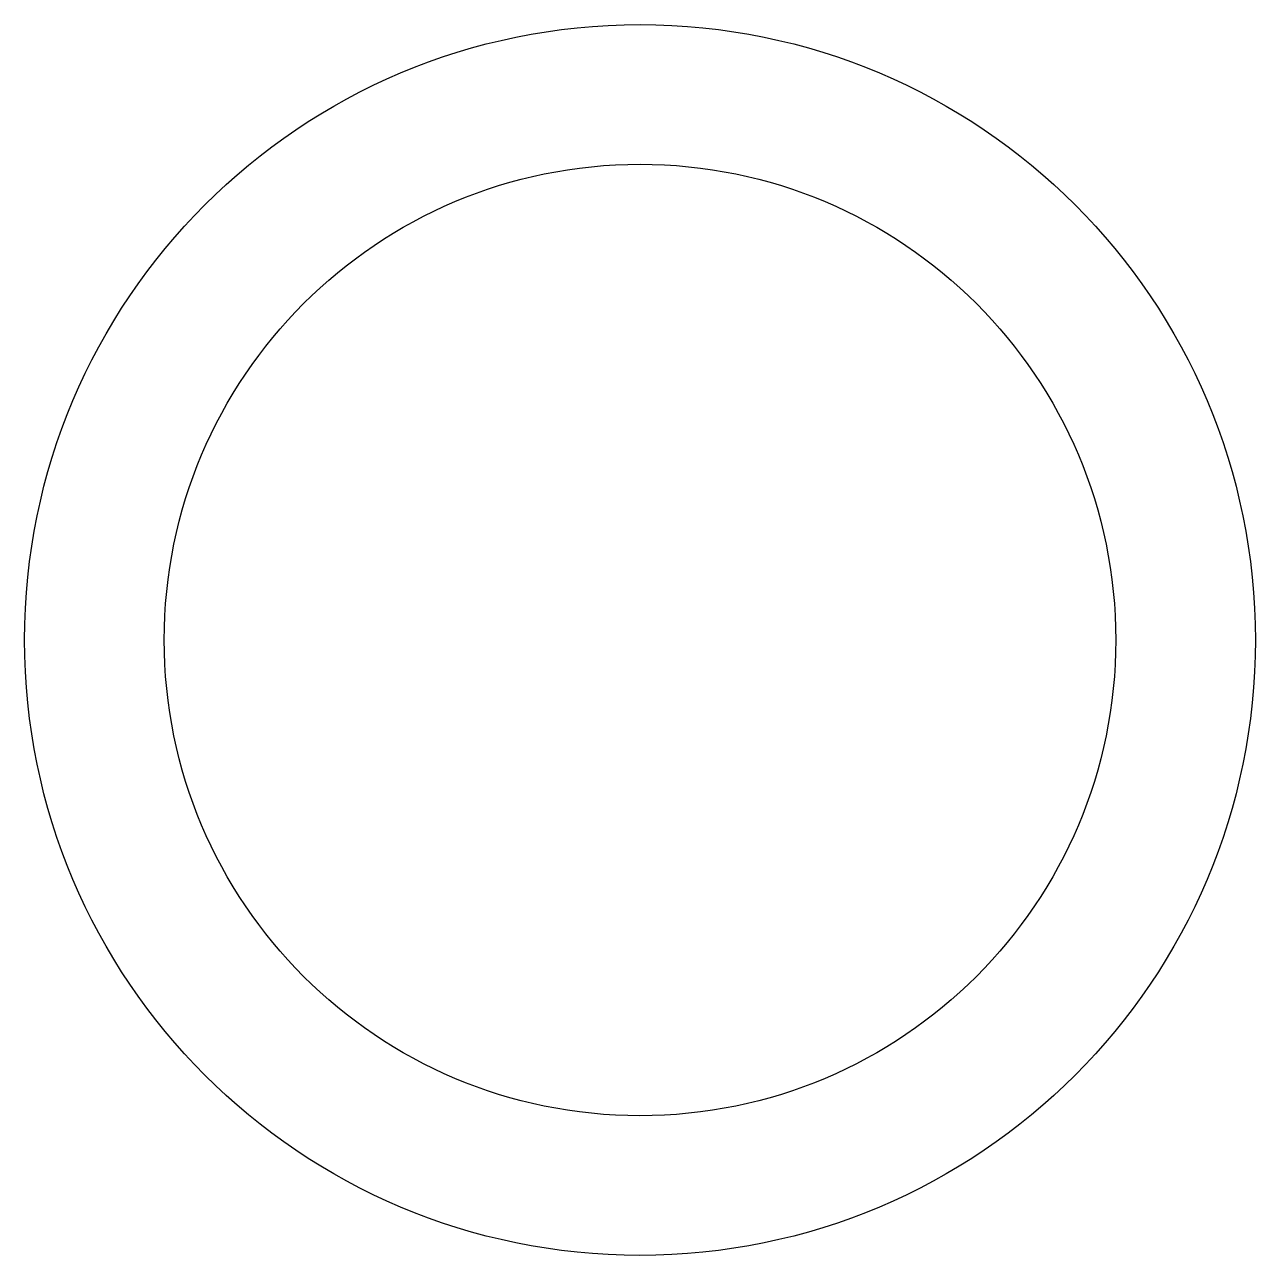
# Model space of a CAD drawing. Header units: feet. Extents: x -0.075 to 0.075, y -0.075 to 0.075.
import ezdxf

# ---------------------------------------------------------------- set-up
doc = ezdxf.new("R2010")
doc.units = ezdxf.units.FT
doc.header["$MEASUREMENT"] = 0

msp = doc.modelspace()

# ---------------------------------------------------------------- linework, layer by layer
for radius in [0.075, 0.05798]:
    msp.add_circle((0, 0), radius)

doc.saveas('drawing.dxf')
